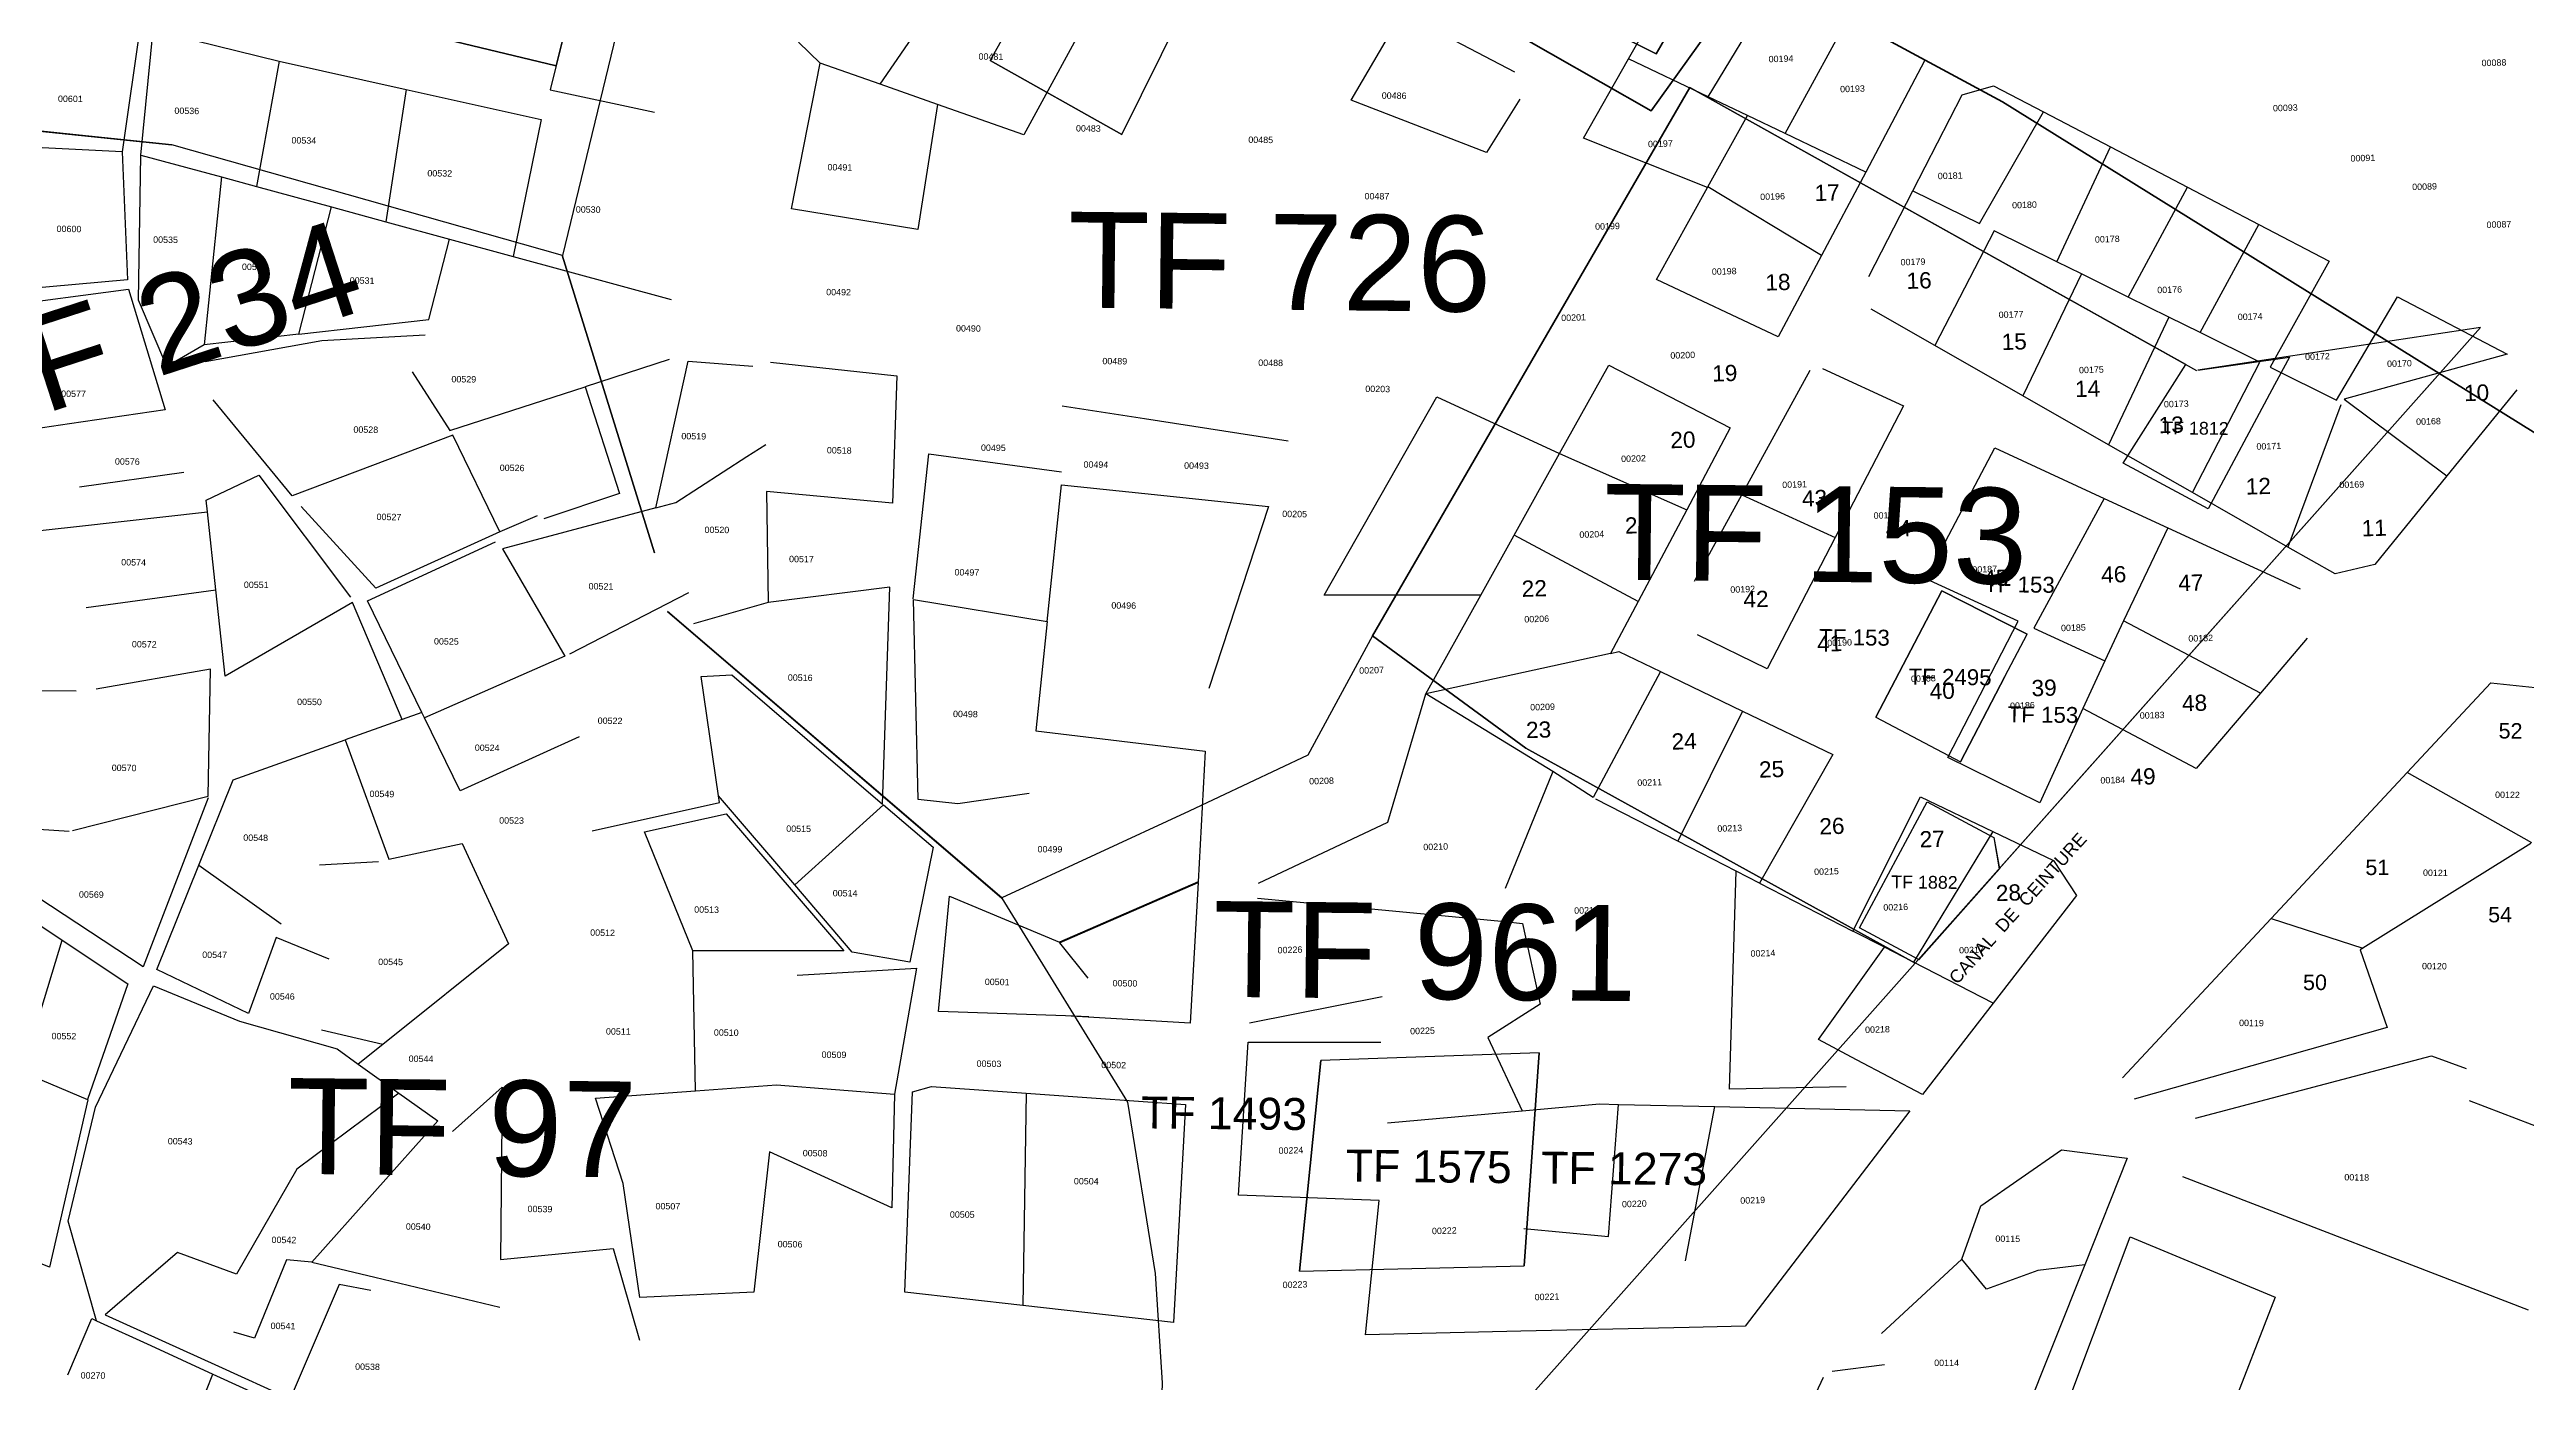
# Model space of a CAD drawing. Header units: metres. Extents: x 0 to 1324930, y 0 to 1631912.
# Drawn here: x 253860.4 to 254248.5, y 1627975 to 1628183.8 of the extents above; entities that cross this region are included whole.
import ezdxf
from ezdxf.enums import TextEntityAlignment as Align

# ---------------------------------------------------------------- set-up
doc = ezdxf.new("R2010")
doc.units = ezdxf.units.M
doc.header["$MEASUREMENT"] = 0
doc.layers.add('Limites des CA Rufisque', color=5, linetype='Continuous', lineweight=53)
doc.layers.add('Numero_TF', color=7, linetype='Continuous', lineweight=0)
for name, color, linetype in [('limites_parcelles', 7, 'Continuous'), ('limites_sections', 7, 'Continuous'), ('limites_tf', 7, 'Continuous'), ('numero_lot', 7, 'Continuous'), ('numero_parcelle', 7, 'Continuous')]:
    doc.layers.add(name, color=color, linetype=linetype)
doc.styles.add('Style-Arial', font='arial.ttf')
doc.styles.add('style1', font='')
doc.styles.get('style1').set_extended_font_data('Times New Roman', bold=True)

# ---------------------------------------------------------------- blocks, each defined once
blk = doc.blocks.new('*U104')
at = {"layer": 'Numero_TF', "color": 4, "linetype": 'Continuous', "lineweight": 30}
for p, q in [((87.926188, -28.937498), (67.256672, -17.359727)), ((127.183331, -107.474226), (176.898159, -21.601739)), ((176.898159, -21.601739), (127.183331, -107.474226)), ((176.898159, -21.601739), (256.317102, -65.908475)), ((-124.533198, -23.95535), (-60.979318, -30.583345)), ((-60.979318, -30.583345), (-124.533198, -23.95535)), ((-61.065101, -30.574399), (-124.485709, -23.960302)), ((0.222703, -47.847222), (14.693713, -94.471811)), ((14.693713, -94.471811), (0.222703, -47.847222)), ((212.252401, -158.730959), (300.834114, -59.182559)), ((268.54384, -68.187042), (258.149556, -87.57892)), ((206.084066, -120.193775), (216.402347, -100.421077)), ((216.402347, -100.421077), (229.781852, -107.202002)), ((69.128874, -148.526632), (16.717266, -103.663576)), ((16.727265, -103.663681), (69.128769, -148.536632)), ((226.301657, -113.865811), (219.341057, -127.213426)), ((117.0767, -126.139086), (98.453178, -134.943933)), ((224.546909, -139.058767), (225.425174, -143.988265)), ((225.425174, -143.988265), (212.805221, -158.196477)), ((115.727613, -206.959373), (119.114108, -173.993129)), ((153.318609, -172.792379), (150.937961, -206.159212))]:
    blk.add_line(p, q, dxfattribs=at)
at = {"layer": 'Numero_TF', "color": 4, "linetype": 'Continuous', "lineweight": 30, "flags": 128}
for points in [[(248.75707, 198.765547), (249.900054, 183.812715), (264.955928, 170.013793), (240.938123, 128.463806), (275.53978, 108.449213), (353.472144, -0.25546), (344.639047, -10.023208), (326.45294, -17.172559), (210.033464, 50.124135), (171.633394, -16.316141), (74.634397, 31.885487), (17.499603, 60.287252), (-3.681126, 70.800335), (28.362092, 139.477512), (48.905827, 183.514131), (162.543246, 192.190856), (248.75707, 198.765547)], [(67.256672, -17.359727), (87.926188, -28.937498), (97.193076, -10.243815), (81.178424, -2.035129), (77.01061, 0.098772), (67.256672, -17.359727)], [(203.507106, -153.208526), (214.11516, -133.458873), (224.546909, -139.058767), (225.416104, -143.937359), (300.834114, -59.182559), (256.526817, -65.87679), (256.527405, -65.880683), (270.879831, -63.82134), (268.54384, -68.187042), (258.149556, -87.57892), (244.843724, -80.44875), (254.637788, -64.971609), (176.898159, -21.601739), (127.183331, -107.474226), (151.240048, -125.04791), (212.252267, -158.730886), (212.752818, -158.168366), (203.507106, -153.208526)], [(206.084066, -120.193775), (219.341057, -127.213426), (226.301657, -113.865811), (229.781852, -107.202002), (216.402347, -100.421077), (206.084066, -120.193775)], [(69.128769, -148.536632), (88.824132, -180.495294), (93.112137, -207.361821), (94.212537, -224.464325), (93.583597, -243.398763), (126.698045, -273.716078), (126.778806, -273.539139), (133.053751, -259.774298), (144.36461, -235.001751), (212.252267, -158.730886), (151.240048, -125.04791), (127.183331, -107.474226), (117.0767, -126.139086), (98.453178, -134.943933), (69.128874, -148.526632), (69.12389, -148.532453), (69.128769, -148.536632)]]:
    blk.add_lwpolyline(points, close=True, dxfattribs=at)
for points in [[(353.391628, -0.143152), (275.53978, 108.449213), (240.938123, 128.463806), (264.955928, 170.013793), (249.900054, 183.812715), (248.757115, 198.764965), (162.543978, 192.181275), (162.33672, 192.165448), (162.333487, 192.165201), (162.333487, 192.165201), (162.332943, 192.163063), (87.569121, 186.455083), (70.634667, 185.162191), (48.90057, 183.502862), (28.362092, 139.477512), (-3.681126, 70.800335), (17.499603, 60.287252), (74.578527, 31.913261), (74.634397, 31.885487), (171.633394, -16.316141), (171.786459, -16.051305), (210.033464, 50.124135), (326.45294, -17.172559)], [(-0.720757, 60.34866), (9.910814, -8.096801), (0.261861, -47.927637), (-60.979318, -30.583345), (-124.533198, -23.95535), (-212.052296, -6.274991), (-253.48205, 87.255387), (-253.48205, 87.255387), (-238.318804, 93.196426), (-201.899447, 92.943829), (-158.046933, 153.876523)]]:
    blk.add_lwpolyline(points, dxfattribs=at)
at = {"layer": 'Numero_TF', "color": 4, "linetype": 'Continuous', "lineweight": 30}
blk.add_3dface([(119.114108, -173.993129), (115.727613, -206.959373), (150.937961, -206.159212), (153.318609, -172.792379)], dxfattribs=at)
at = {"layer": 'Numero_TF', "color": 4, "linetype": 'Continuous', "lineweight": 0, "style": 'Style-Arial'}
for s, height, rotation, p in [('TF 726', 15, 359.3981, (79.370794, -56.047136)), ('TF 234 ', 15, 17.982251, (-93.137155, -76.696342)), ('TF 1812', 2, 359.3981, (250.952643, -75.897711)), ('TF 153', 15, 359.3981, (163.367475, -98.66073)), ('TF 1882', 2, 359.3981, (208.482652, -146.997154)), ('TF 961', 15, 359.3981, (102.161815, -163.997909)), ('TF 97', 15, 359.3981, (-42.898513, -191.721233)), ('TF 1493', 5, 359.3981, (90.899557, -184.6072)), ('TF 1575', 5, 359.3981, (122.967935, -192.924353)), ('TF 1273', 5, 359.3981, (153.599429, -193.246153))]:
    blk.add_text(s, height=height, rotation=rotation, dxfattribs=at).set_placement(p)
for s, height, rotation, p in [('TF 153', 2.5, 359.3981, (223.063749, -98.121343)), ('TF 153', 2.5, 359.3981, (197.216394, -106.410062)), ('TF 2495', 2.5, 359.3981, (211.219706, -112.600308)), ('TF 153', 2.5, 359.3981, (226.74682, -118.514429)), ('CANAL  DE  CEINTURE', 2, 48.043163, (217.341806, -160.837616))]:
    blk.add_text(s, height=height, rotation=rotation, dxfattribs=at).set_placement(p, align=Align.TOP_LEFT)

msp = doc.modelspace()

# ---------------------------------------------------------------- linework, layer by layer
at = {"layer": 'Limites des CA Rufisque', "color": 1, "linetype": 'Continuous', "lineweight": 70, "extrusion": (4.73613e-08, -2.66677e-08, 1), "elevation": -0.03131, "flags": 128}
msp.add_lwpolyline([(254254.3961, 1628625.9535), (254251.15707, 1628819.12302), (254244.95067, 1628605.35724), (254530.9595, 1628477.75489), (254381.88501, 1628242.49828), (254651.87611, 1628047.60303), (254702.8976, 1628149.646), (254714.8038, 1628163.1398), (254729.8851, 1628173.8554), (254741.93776, 1628179.52722), (254745.58243, 1628185.08964), (254773.63346, 1628185.31333), (254773.9383, 1628185.3648), (255059.3394, 1628190.3528), (254884.8597, 1628290.4389), (254820.169, 1628325.7609), (254650.3061, 1628426.1705), (254597.1248, 1628455.9362), (254528.9207, 1628489.0054), (254260.5899, 1628602.7607), (254249.1013, 1628608.8357), (254254.3961, 1628625.9535)], close=True, dxfattribs=at)
at = {"layer": 'limites_parcelles'}
for p, q in [((254107.84055, 1628182.34037), (254117.53316, 1628199.37928)), ((254120.28162, 1628176.39974), (254133.38313, 1628197.9548)), ((253943.47939, 1628196.11238), (253938.84791, 1628177.48909)), ((253990.53304, 1628178.37642), (254001.99607, 1628195.0006)), ((254024.41086, 1628191.18861), (254013.04663, 1628170.42804)), ((254064.35328, 1628175.83297), (254072.34088, 1628189.50645)), ((254072.34088, 1628189.50645), (254089.96438, 1628180.31905)), ((254132.37212, 1628170.62116), (254144.53721, 1628192.87934)), ((253874.70424, 1628188.19926), (253871.74645, 1628167.78729)), ((253874.70788, 1628167.26847), (253876.64066, 1628186.82756)), ((253876.64066, 1628186.82756), (253896.36183, 1628181.94652)), ((253896.36183, 1628181.94652), (253892.83328, 1628162.33307)), ((253896.36183, 1628181.94652), (253916.291, 1628177.52053)), ((253976.64165, 1628158.85151), (253981.15902, 1628181.67548)), ((253981.15902, 1628181.67548), (253977.74891, 1628184.94236)), ((253990.53304, 1628178.37642), (253981.15902, 1628181.67548)), ((254100.77207, 1628169.88501), (254107.84055, 1628182.34037)), ((254120.28162, 1628176.39974), (254107.84055, 1628182.34037)), ((254154.21242, 1628182.00521), (254144.98833, 1628164.60459)), ((253999.5425, 1628175.19296), (253990.53304, 1628178.37642)), ((254160.09907, 1628176.66642), (254165.00507, 1628178.10793)), ((254165.00507, 1628178.10793), (254172.85614, 1628174.00855)), ((253916.291, 1628177.52053), (253913.08628, 1628156.81649)), ((253916.291, 1628177.52053), (253937.42646, 1628172.82784)), ((253938.84791, 1628177.48909), (253955.15883, 1628174.00307)), ((253999.5425, 1628175.19296), (253996.47155, 1628155.61534)), ((254013.04663, 1628170.42804), (253999.5425, 1628175.19296)), ((254085.56421, 1628167.6849), (254064.35328, 1628175.83297)), ((254090.78278, 1628176.01253), (254085.56421, 1628167.6849)), ((254126.47139, 1628173.43865), (254120.28162, 1628176.39974)), ((254152.39672, 1628161.6809), (254160.09907, 1628176.66642)), ((254162.83165, 1628156.52237), (254172.85614, 1628174.00855)), ((254172.85614, 1628174.00855), (254183.34167, 1628168.52631)), ((253937.42646, 1628172.82784), (253933.01504, 1628151.3846)), ((254120.20994, 1628162.17701), (254100.77207, 1628169.88501)), ((254120.27886, 1628162.30096), (254126.47139, 1628173.43865)), ((254132.37212, 1628170.62116), (254126.47139, 1628173.43865)), ((254144.98833, 1628164.60459), (254132.37212, 1628170.62116)), ((253871.74645, 1628167.78729), (253854.00564, 1628168.63826)), ((253871.74645, 1628167.78729), (253872.59245, 1628147.73161)), ((253874.33695, 1628144.53303), (253874.70788, 1628167.26847)), ((253874.70788, 1628167.26847), (253887.33186, 1628163.83366)), ((254174.93854, 1628150.54099), (254183.34167, 1628168.52631)), ((254183.34167, 1628168.52631), (254195.39666, 1628162.24856)), ((253887.33186, 1628163.83366), (253884.58657, 1628137.53649)), ((253887.33186, 1628163.83366), (253892.83328, 1628162.33307)), ((253892.83328, 1628162.33307), (253904.56567, 1628159.14132)), ((254112.19439, 1628147.79176), (254120.20994, 1628162.17701)), ((254120.20994, 1628162.17701), (254120.27886, 1628162.30096)), ((254138.05119, 1628151.51287), (254120.27886, 1628162.30096)), ((254144.98833, 1628164.60459), (254138.05119, 1628151.51287)), ((254186.12665, 1628145.01932), (254195.39666, 1628162.24856)), ((254195.39666, 1628162.24856), (254206.61537, 1628156.39239)), ((253899.46905, 1628139.20904), (253904.56567, 1628159.14132)), ((253904.56567, 1628159.14132), (253913.08628, 1628156.81649)), ((253996.47155, 1628155.61534), (253976.64165, 1628158.85151)), ((254145.48002, 1628148.25438), (254152.39672, 1628161.6809)), ((254152.39672, 1628161.6809), (254162.83165, 1628156.52237)), ((253913.08628, 1628156.81649), (253923.04558, 1628154.1006)), ((254165.14351, 1628155.38372), (254155.8147, 1628137.42082)), ((254174.93854, 1628150.54099), (254165.14351, 1628155.38372)), ((254197.39725, 1628139.45953), (254206.61537, 1628156.39239)), ((254206.61537, 1628156.39239), (254217.63801, 1628150.63185)), ((253919.8345, 1628141.49459), (253923.04558, 1628154.1006)), ((253923.04558, 1628154.1006), (253933.01504, 1628151.3846)), ((253933.01504, 1628151.3846), (253957.77662, 1628144.64203)), ((254138.05119, 1628151.51287), (254131.29641, 1628138.77236)), ((254178.79862, 1628148.63668), (254174.93854, 1628150.54099)), ((254217.63801, 1628150.63185), (254208.3896, 1628134.02333)), ((253872.59245, 1628147.73161), (253851.47926, 1628145.84002)), ((254131.29641, 1628138.77236), (254112.19439, 1628147.79176)), ((254178.79862, 1628148.63668), (254169.61611, 1628129.54998)), ((254186.12665, 1628145.01932), (254178.79862, 1628148.63668)), ((253851.87146, 1628143.51929), (253872.7699, 1628146.24631)), ((253872.7699, 1628146.24631), (253878.47476, 1628127.35885)), ((253878.7393, 1628134.16365), (253874.33695, 1628144.53303)), ((254155.8147, 1628137.42082), (254145.86178, 1628143.10238)), ((254192.51559, 1628141.86105), (254186.12665, 1628145.01932)), ((254218.78298, 1628128.89402), (254228.32976, 1628145.05428)), ((254228.32976, 1628145.05428), (254245.49918, 1628136.07721)), ((253899.46905, 1628139.20904), (253884.58657, 1628137.53649)), ((253899.46905, 1628139.20904), (253919.8345, 1628141.49459)), ((253903.07567, 1628138.2059), (253919.22017, 1628139.11331)), ((254192.51559, 1628141.86105), (254183.04508, 1628121.89134)), ((254197.39725, 1628139.45953), (254192.51559, 1628141.86105)), ((254206.74843, 1628134.83696), (254197.39725, 1628139.45953)), ((253884.58657, 1628137.53649), (253878.7393, 1628134.16365)), ((253884.77281, 1628134.95375), (253903.07567, 1628138.2059)), ((253957.46476, 1628135.26711), (253944.34313, 1628130.98511)), ((253955.40159, 1628112.00078), (253960.47934, 1628134.97126)), ((253960.47934, 1628134.97126), (253970.58115, 1628134.21486)), ((254169.61611, 1628129.54998), (254155.8147, 1628137.42082)), ((254245.49918, 1628136.07721), (254219.99818, 1628129.04314)), ((253917.22883, 1628133.32239), (253923.10641, 1628124.10598)), ((253973.38182, 1628134.83571), (253993.15192, 1628132.67719)), ((253993.15192, 1628132.67719), (253992.49571, 1628112.76939)), ((254097.01784, 1628120.51075), (254104.71884, 1628134.35825)), ((254104.71884, 1628134.35825), (254123.76332, 1628124.56456)), ((254125.59109, 1628114.02896), (254136.30503, 1628133.55909)), ((254138.23813, 1628133.83189), (254150.8995, 1628127.99967)), ((254196.18409, 1628114.40675), (254206.74843, 1628134.83696)), ((254208.3896, 1628134.02333), (254218.78298, 1628128.89402)), ((253878.47476, 1628127.35885), (253863.48515, 1628125.15908)), ((253898.42069, 1628113.88978), (253885.99999, 1628128.93597)), ((253923.10641, 1628124.10598), (253944.34313, 1628130.98511)), ((253944.34313, 1628130.98511), (253949.71525, 1628114.27552)), ((254019.07323, 1628128.00535), (254031.96635, 1628126.01052)), ((254060.10297, 1628098.34721), (254077.76143, 1628129.40391)), ((254077.76143, 1628129.40391), (254097.01236, 1628120.50089)), ((254150.8995, 1628127.99967), (254140.20938, 1628107.3623)), ((254183.04508, 1628121.89134), (254169.61611, 1628129.54998)), ((254219.46676, 1628128.14249), (254211.16471, 1628105.87074)), ((254219.99818, 1628129.04314), (254236.05201, 1628117.00272)), ((254247.04251, 1628130.50346), (254236.05201, 1628117.00272)), ((253863.48515, 1628125.15908), (253849.81657, 1628123.15314)), ((253923.58638, 1628123.36938), (253898.42069, 1628113.88978)), ((253930.94619, 1628108.23411), (253923.58638, 1628123.36938)), ((254031.96635, 1628126.01052), (254054.49631, 1628122.52245)), ((254123.76332, 1628124.56456), (254116.94088, 1628111.71016)), ((253958.53988, 1628112.84161), (253969.67019, 1628120.04029)), ((253969.67019, 1628120.04029), (253972.60623, 1628121.93995)), ((253995.74191, 1628097.76878), (253998.18505, 1628120.45196)), ((253998.18505, 1628120.45196), (254018.96447, 1628117.65288)), ((254089.89303, 1628107.71209), (254097.01236, 1628120.50089)), ((254097.01236, 1628120.50089), (254097.01784, 1628120.51075)), ((254097.01784, 1628120.51075), (254116.94088, 1628111.71016)), ((254154.39523, 1628100.87551), (254165.24174, 1628121.38553)), ((254165.24174, 1628121.38553), (254182.36764, 1628113.49476)), ((254196.18409, 1628114.40675), (254183.04508, 1628121.89134)), ((253865.07867, 1628115.32723), (253881.41029, 1628117.60436)), ((253884.91026, 1628113.21887), (253893.19172, 1628117.14529)), ((253893.19172, 1628117.14529), (253907.5304, 1628098.00457)), ((254016.72678, 1628094.21566), (254018.94281, 1628115.59052)), ((254018.94281, 1628115.59052), (254032.03568, 1628114.2337)), ((254236.05201, 1628117.00272), (254224.75762, 1628103.13688)), ((253885.10922, 1628111.37261), (253884.91026, 1628113.21887)), ((253911.49758, 1628099.40569), (253899.8053, 1628112.21906)), ((253955.40159, 1628112.00078), (253931.35541, 1628105.59823)), ((253949.71525, 1628114.27552), (253937.8366, 1628110.31576)), ((253955.40159, 1628112.00078), (253958.53988, 1628112.84161)), ((253992.49571, 1628112.76939), (253972.7221, 1628114.59265)), ((253972.7221, 1628114.59265), (253972.98649, 1628097.20515)), ((254032.03568, 1628114.2337), (254051.38068, 1628112.23205)), ((254051.38068, 1628112.23205), (254042.04849, 1628083.72811)), ((254116.94088, 1628111.71016), (254109.33122, 1628097.34753)), ((254118.16851, 1628100.52591), (254125.59109, 1628114.02896)), ((254125.59109, 1628114.02896), (254140.20938, 1628107.3623)), ((254182.36764, 1628113.49476), (254171.34352, 1628093.14192)), ((254182.36764, 1628113.49476), (254192.3586, 1628108.89183)), ((254211.16471, 1628105.87074), (254196.18409, 1628114.40675)), ((253846.83592, 1628107.15674), (253864.60698, 1628109.11393)), ((253864.60698, 1628109.11393), (253885.10922, 1628111.37261)), ((253886.42449, 1628099.16788), (253885.10922, 1628111.37261)), ((253930.94619, 1628108.23411), (253911.49758, 1628099.40569)), ((253936.77434, 1628110.75366), (253930.94619, 1628108.23411)), ((254089.84495, 1628107.62574), (254089.89303, 1628107.71209)), ((254109.33122, 1628097.34753), (254089.89303, 1628107.71209)), ((254192.3586, 1628108.89183), (254185.41652, 1628094.30574)), ((254192.3586, 1628108.89183), (254213.09339, 1628099.33299)), ((253910.19657, 1628097.42789), (253930.28982, 1628106.68644)), ((253931.35541, 1628105.59823), (253941.15662, 1628088.80146)), ((254084.67089, 1628098.35927), (254089.84495, 1628107.62574)), ((254140.20938, 1628107.3623), (254129.52723, 1628086.79634)), ((254218.5619, 1628101.65578), (254211.16471, 1628105.87074)), ((254168.89011, 1628094.25589), (254154.39523, 1628100.87551)), ((254224.75762, 1628103.13688), (254218.5619, 1628101.65578)), ((253866.12955, 1628096.39723), (253886.42449, 1628099.16788)), ((253887.88209, 1628085.64237), (253886.42449, 1628099.16788)), ((253907.8675, 1628097.2085), (253887.88209, 1628085.64237)), ((253915.64607, 1628078.883), (253907.8675, 1628097.2085)), ((253918.73326, 1628079.98553), (253910.19657, 1628097.42789)), ((253941.93236, 1628089.13877), (253960.57634, 1628098.74784)), ((253972.98649, 1628097.20515), (253961.2968, 1628093.82256)), ((253992.05261, 1628099.60595), (253972.98649, 1628097.20515)), ((253990.93342, 1628065.61031), (253992.05261, 1628099.60595)), ((253996.48891, 1628066.35464), (253995.751, 1628097.66708)), ((253995.751, 1628097.66708), (254016.72678, 1628094.21566)), ((254084.67089, 1628098.35927), (254060.10297, 1628098.34721)), ((254076.07844, 1628082.89918), (254084.67089, 1628098.35927)), ((254109.33122, 1628097.34753), (254105.01971, 1628089.20774)), ((254016.72678, 1628094.21566), (254014.94143, 1628077.08339)), ((254157.86637, 1628072.89675), (254168.89011, 1628094.25589)), ((254171.34352, 1628093.14192), (254182.45698, 1628088.06521)), ((254185.41652, 1628094.30574), (254182.45698, 1628088.06521)), ((254206.85516, 1628083.01), (254185.41652, 1628094.30574)), ((253941.15662, 1628088.80146), (253919.14891, 1628079.13627)), ((254105.01971, 1628089.20774), (254076.07844, 1628082.89918)), ((254105.01971, 1628089.20774), (254106.30954, 1628089.48889)), ((254106.30954, 1628089.48889), (254112.80925, 1628086.36451)), ((254129.52723, 1628086.79634), (254118.63955, 1628092.1341)), ((254214.18395, 1628091.6209), (254206.85516, 1628083.01)), ((253885.60764, 1628086.75344), (253867.66175, 1628083.62963)), ((253885.2359, 1628066.84265), (253885.60764, 1628086.75344)), ((253962.48049, 1628085.6004), (253967.27905, 1628085.86496)), ((253965.20394, 1628066.89561), (253962.48049, 1628085.6004)), ((253967.27905, 1628085.86496), (253990.93342, 1628065.61031)), ((254112.80925, 1628086.36451), (254102.29449, 1628066.63719)), ((254112.80925, 1628086.36451), (254125.68495, 1628080.17294)), ((254182.45698, 1628088.06521), (254179.02709, 1628080.59046)), ((254229.83793, 1628070.5596), (254242.97039, 1628084.62819)), ((254242.97039, 1628084.62819), (254249.92816, 1628083.88226)), ((253864.52859, 1628083.27645), (253842.44197, 1628083.50848)), ((254070.09865, 1628062.79266), (254076.07844, 1628082.89918)), ((254095.94858, 1628070.71162), (254076.07844, 1628082.89918)), ((254179.02709, 1628080.59046), (254172.27309, 1628065.83734)), ((254196.79891, 1628071.19479), (254179.02709, 1628080.59046)), ((254206.85516, 1628083.01), (254196.79891, 1628071.19479)), ((253915.64607, 1628078.883), (253906.70667, 1628075.69047)), ((253918.73326, 1628079.98553), (253915.64607, 1628078.883)), ((253919.14891, 1628079.13627), (253918.73326, 1628079.98553)), ((253924.74914, 1628067.69761), (253919.14891, 1628079.13627)), ((254014.94143, 1628077.08339), (254041.49848, 1628073.92895)), ((254125.68495, 1628080.17294), (254115.54588, 1628059.79644)), ((254125.68495, 1628080.17294), (254139.82938, 1628073.37993)), ((253889.1546, 1628069.43307), (253906.70667, 1628075.69047)), ((253906.70667, 1628075.69047), (253913.56494, 1628056.96637)), ((253943.36052, 1628076.13857), (253924.74914, 1628067.69761)), ((254041.49848, 1628073.92895), (254040.35848, 1628053.42676)), ((254139.82938, 1628073.37993), (254128.37218, 1628053.22726)), ((254172.27309, 1628065.83734), (254157.86637, 1628072.89675)), ((253883.76076, 1628056.02699), (253889.1546, 1628069.43307)), ((254095.94858, 1628070.71162), (254088.4808, 1628052.38908)), ((254102.29449, 1628066.63719), (254095.94858, 1628070.71162)), ((254208.55323, 1628047.72218), (254229.83793, 1628070.5596)), ((254249.38214, 1628059.53668), (254229.83793, 1628070.5596)), ((253863.96428, 1628061.47781), (253885.2359, 1628066.84265)), ((253885.23344, 1628066.60898), (253875.04878, 1628040.13595)), ((253945.44126, 1628061.42454), (253965.35195, 1628065.87906)), ((253965.35195, 1628065.87906), (253965.20394, 1628066.89561)), ((253977.15482, 1628052.95276), (253965.20394, 1628066.89561)), ((253977.15482, 1628052.95276), (253991.06443, 1628065.50733)), ((253991.06443, 1628065.50733), (253998.82841, 1628058.86205)), ((254002.72008, 1628065.64906), (253996.48891, 1628066.35464)), ((254013.92366, 1628067.24849), (254002.72008, 1628065.64906)), ((254115.54588, 1628059.79644), (254102.68818, 1628066.39516)), ((254142.99541, 1628045.73741), (254153.59214, 1628066.76833)), ((254153.59214, 1628066.76833), (254164.88946, 1628061.33134)), ((253875.04878, 1628040.13595), (253840.39639, 1628062.88371)), ((253840.39639, 1628062.88371), (253863.44477, 1628061.35118)), ((253953.6086, 1628061.25745), (253966.38986, 1628064.09006)), ((253961.21637, 1628042.64466), (253953.6086, 1628061.25745)), ((253966.38986, 1628064.09006), (253984.87995, 1628042.60944)), ((254049.84832, 1628053.25657), (254070.09865, 1628062.79266)), ((254164.88946, 1628061.33134), (254152.47594, 1628040.87486)), ((254164.88946, 1628061.33134), (254174.40157, 1628056.76454)), ((253838.14947, 1628060.41639), (253862.37164, 1628044.31303)), ((253913.56494, 1628056.96637), (253925.05858, 1628059.43383)), ((253925.05858, 1628059.43383), (253932.30056, 1628043.72064)), ((253998.82841, 1628058.86205), (253995.19459, 1628040.83474)), ((254124.71645, 1628055.09718), (254115.54588, 1628059.79644)), ((254249.21869, 1628059.43497), (254222.87927, 1628043.03552)), ((253877.17789, 1628039.697), (253883.76076, 1628056.02699)), ((253883.76076, 1628056.02699), (253896.6599, 1628046.8689)), ((253902.66009, 1628056.09262), (253911.95243, 1628056.62495)), ((254040.35848, 1628053.42676), (254018.62732, 1628043.97204)), ((254123.64901, 1628020.99206), (254124.71645, 1628055.09718)), ((254128.37218, 1628053.22726), (254124.71645, 1628055.09718)), ((254174.40157, 1628056.76454), (254178.01594, 1628051.27468)), ((253986.17865, 1628042.43323), (253977.15482, 1628052.95276)), ((253999.69613, 1628033.13655), (254001.38971, 1628051.20456)), ((254001.38971, 1628051.20456), (254018.62732, 1628043.97204)), ((254018.6758, 1628043.91068), (254040.36278, 1628053.34617)), ((254040.36278, 1628053.34617), (254039.12539, 1628031.31075)), ((254049.66738, 1628050.87246), (254069.18912, 1628049.04228)), ((254128.37218, 1628053.22726), (254142.99541, 1628045.73741)), ((254178.01594, 1628051.27468), (254164.99259, 1628034.45881)), ((254069.18912, 1628049.04228), (254088.42558, 1628047.23384)), ((254088.42558, 1628047.23384), (254091.23135, 1628046.89304)), ((254091.23135, 1628046.89304), (254093.98684, 1628034.2818)), ((254147.95252, 1628043.1959), (254142.99541, 1628045.73741)), ((254185.25707, 1628022.72628), (254208.55323, 1628047.72218)), ((254208.55323, 1628047.72218), (254222.87927, 1628043.03552)), ((253858.53045, 1628031.73155), (253862.37164, 1628044.31303)), ((253862.37164, 1628044.31303), (253872.66361, 1628037.47862)), ((253895.88559, 1628044.73316), (253891.57449, 1628032.83979)), ((253904.19148, 1628041.31323), (253895.88559, 1628044.73316)), ((253932.30056, 1628043.72064), (253912.59471, 1628027.9625)), ((253977.45265, 1628042.61634), (253961.21637, 1628042.64466)), ((253961.60577, 1628020.71408), (253961.21637, 1628042.64466)), ((253984.87995, 1628042.60944), (253977.45265, 1628042.61634)), ((253995.19459, 1628040.83474), (253986.17865, 1628042.43323)), ((254018.62732, 1628043.97204), (254018.6758, 1628043.91068)), ((254018.6758, 1628043.91068), (254023.07941, 1628038.33696)), ((254137.61111, 1628028.74942), (254147.95252, 1628043.1959)), ((254152.47594, 1628040.87486), (254147.95252, 1628043.1959)), ((254222.87927, 1628043.03552), (254222.49163, 1628042.79416)), ((254222.49163, 1628042.79416), (254226.7169, 1628030.64441)), ((253891.57449, 1628032.83979), (253877.17789, 1628039.697)), ((253977.52449, 1628038.81554), (253996.25173, 1628039.90919)), ((253996.25173, 1628039.90919), (253992.81322, 1628020.1627)), ((254164.99259, 1628034.45881), (254152.47594, 1628040.87486)), ((253872.66361, 1628037.47862), (253866.30259, 1628019.35228)), ((253867.59392, 1628018.17601), (253876.6535, 1628037.17253)), ((253876.6535, 1628037.17253), (253890.13947, 1628031.64576)), ((254048.41605, 1628031.36849), (254069.19935, 1628035.46244)), ((254093.98684, 1628034.2818), (254085.75074, 1628029.06859)), ((254164.99259, 1628034.45881), (254153.90549, 1628020.13175)), ((253890.13947, 1628031.64576), (253905.44609, 1628027.26832)), ((253912.59471, 1628027.9625), (253903.00776, 1628030.18969)), ((254019.58275, 1628032.43052), (253999.69613, 1628033.13655)), ((254039.12539, 1628031.31075), (254019.58275, 1628032.43052)), ((254023.27044, 1628032.2996), (254019.58275, 1628032.43052)), ((254226.7169, 1628030.64441), (254187.08506, 1628019.41239)), ((253905.44609, 1628027.26832), (253908.7616, 1628024.89728)), ((253912.59471, 1628027.9625), (253908.7616, 1628024.89728)), ((254046.68264, 1628004.38877), (254048.22459, 1628028.3335)), ((254048.22459, 1628028.3335), (254068.99071, 1628028.35085)), ((254085.75074, 1628029.06859), (254091.13542, 1628017.56469)), ((254143.57322, 1628025.58821), (254137.61111, 1628028.74942)), ((254196.66417, 1628016.41288), (254233.64878, 1628026.19216)), ((254233.64878, 1628026.19216), (254239.11796, 1628024.21342)), ((253856.0791, 1628023.7024), (253866.30259, 1628019.35228)), ((253908.7616, 1628024.89728), (253915.10732, 1628020.35925)), ((254153.90549, 1628020.13175), (254143.57322, 1628025.58821)), ((253866.38664, 1628019.31652), (253860.38071, 1627993.1044)), ((253866.30259, 1628019.35228), (253866.38664, 1628019.31652)), ((253915.10732, 1628020.35925), (253899.1318, 1628008.45633)), ((253915.10732, 1628020.35925), (253921.20853, 1628015.98707)), ((253923.54833, 1628014.32664), (253931.32294, 1628021.26591)), ((253931.32294, 1628021.26591), (253931.03946, 1627994.28244)), ((253945.92625, 1628019.57825), (253961.60577, 1628020.71408)), ((253950.29702, 1628006.20168), (253945.92625, 1628019.57825)), ((253961.60577, 1628020.71408), (253974.30226, 1628021.64468)), ((253974.30226, 1628021.64468), (253992.81322, 1628020.1627)), ((253992.81322, 1628020.1627), (253992.3824, 1628002.36592)), ((253994.38772, 1627989.17677), (253995.59123, 1628020.56026)), ((253995.59123, 1628020.56026), (253998.59734, 1628021.39233)), ((253998.59734, 1628021.39233), (254013.42073, 1628020.34247)), ((254013.42073, 1628020.34247), (254012.88853, 1627987.09255)), ((254013.42073, 1628020.34247), (254023.67546, 1628019.63526)), ((254023.67546, 1628019.63526), (254038.40731, 1628018.57621)), ((254038.40731, 1628018.57621), (254036.49409, 1627984.4365)), ((254091.13542, 1628017.56469), (254103.27955, 1628018.64898)), ((254103.27955, 1628018.64898), (254106.2397, 1628018.57721)), ((254104.70972, 1627997.88557), (254106.2397, 1628018.57721)), ((254106.2397, 1628018.57721), (254121.34451, 1628018.24798)), ((254141.92479, 1628021.33956), (254123.64901, 1628020.99206)), ((254239.54337, 1628019.19362), (254260.31007, 1628011.27099)), ((253863.29108, 1628000.29799), (253867.59392, 1628018.17601)), ((253921.20853, 1628015.98707), (253901.4985, 1627993.88155)), ((254070.02997, 1628015.68694), (254091.13542, 1628017.56469)), ((254116.72897, 1627994.09709), (254121.34451, 1628018.24798)), ((254121.34451, 1628018.24798), (254151.90991, 1628017.57)), ((254151.90991, 1628017.57), (254126.09035, 1627983.84355)), ((253973.17971, 1628011.14317), (253970.76468, 1627989.20141)), ((253992.3824, 1628002.36592), (253973.17971, 1628011.14317)), ((254163.02181, 1628002.69929), (254175.70089, 1628011.48903)), ((254175.70089, 1628011.48903), (254185.97796, 1628010.17738)), ((253899.1318, 1628008.45633), (253889.67221, 1627992.00416)), ((254185.97796, 1628010.17738), (254179.31733, 1627993.48159)), ((254248.88602, 1627986.3505), (254194.67883, 1628007.22769)), ((253952.90334, 1627988.32219), (253950.29702, 1628006.20168)), ((254068.76654, 1628003.53173), (254046.68264, 1628004.38877)), ((254066.58644, 1627982.49487), (254068.76654, 1628003.53173)), ((253867.76023, 1627984.69302), (253863.29108, 1628000.29799)), ((254091.40635, 1627999.13409), (254104.70972, 1627997.88557)), ((254160.07278, 1627994.36519), (254163.02181, 1628002.69929)), ((253860.38071, 1627993.1044), (253846.71113, 1627998.56198)), ((253880.43101, 1627995.37294), (253869.1213, 1627985.60553)), ((253889.67221, 1627992.00416), (253880.43101, 1627995.37294)), ((253931.03946, 1627994.28244), (253948.71653, 1627995.99676)), ((253948.71653, 1627995.99676), (253952.84327, 1627981.63718)), ((254173.45315, 1627963.31016), (254186.43863, 1627997.85094)), ((254186.43863, 1627997.85094), (254209.17164, 1627988.40944)), ((253897.49899, 1627994.23854), (253892.52337, 1627981.95589)), ((253901.4985, 1627993.88155), (253897.49899, 1627994.23854)), ((253901.4985, 1627993.88155), (253911.3701, 1627991.52219)), ((253911.3701, 1627991.52219), (253930.96112, 1627986.82541)), ((254147.48507, 1627982.67968), (254160.07278, 1627994.36519)), ((254163.92053, 1627989.65963), (254160.07278, 1627994.36519)), ((254171.98986, 1627992.58733), (254163.92053, 1627989.65963)), ((254179.31733, 1627993.48159), (254169.60273, 1627969.14683)), ((254179.31733, 1627993.48159), (254171.98986, 1627992.58733)), ((253905.78992, 1627990.36155), (253898.0935, 1627972.4887)), ((253910.73876, 1627989.45607), (253905.78992, 1627990.36155)), ((253970.76468, 1627989.20141), (253952.90334, 1627988.32219)), ((254012.88853, 1627987.09255), (253994.38772, 1627989.17677)), ((254209.17164, 1627988.40944), (254201.89937, 1627969.70712)), ((253863.27211, 1627976.24814), (253866.98173, 1627985.04885)), ((253866.98173, 1627985.04885), (253867.76023, 1627984.69302)), ((253867.76023, 1627984.69302), (253876.26455, 1627980.80583)), ((253869.1213, 1627985.60553), (253886.86872, 1627977.57513)), ((254036.49409, 1627984.4365), (254012.88853, 1627987.09255)), ((254117.3039, 1627983.64501), (254105.35856, 1627983.36984)), ((254126.09035, 1627983.84355), (254117.3039, 1627983.64501)), ((253876.26455, 1627980.80583), (253885.99214, 1627976.34475)), ((253892.52337, 1627981.95589), (253889.25179, 1627982.93519)), ((254090.96488, 1627983.05001), (254066.58644, 1627982.49487)), ((254105.35856, 1627983.36984), (254090.96488, 1627983.05001)), ((253882.98692, 1627968.82703), (253885.99214, 1627976.34475)), ((253885.99214, 1627976.34475), (253898.91528, 1627970.43779)), ((253886.86872, 1627977.57513), (253898.0935, 1627972.4887)), ((254120.58239, 1627937.84566), (254138.37107, 1627975.84296)), ((254139.76267, 1627976.80569), (254147.95909, 1627977.85283))]:
    msp.add_line(p, q, dxfattribs=at)
at = {"layer": 'limites_sections', "color": 112, "linetype": 'Continuous', "lineweight": 40, "extrusion": (8.39025e-08, 1.87893e-07, 1), "elevation": 0.32732, "flags": 128}
msp.add_lwpolyline([(254262.03261, 1628116.19268), (254166.41826, 1628175.61859), (254127.46815, 1628196.62724), (254111.3613, 1628174.17081), (254032.48387, 1628219.15291), (253942.25835, 1628268.6873), (253897.9434, 1628292.24873), (253879.12759, 1628301.60979), (253837.10318, 1628319.10065), (253836.32341, 1628343.15576), (253766.75744, 1628373.2026), (253736.00732, 1628381.87538), (253797.54557, 1628539.69914), (253857.92109, 1628652.65223), (253891.31746, 1628762.51784), (253949.11819, 1628726.58373), (253998.55698, 1628699.30707), (254169.03575, 1628626.00115), (254244.31396, 1628604.77554), (254450.41717, 1628512.2488), (254530.32279, 1628477.17319), (254381.88501, 1628242.49828), (254262.03261, 1628116.19268)], close=True, dxfattribs=at)
at = {"layer": 'limites_sections', "color": 112, "lineweight": 40, "extrusion": (3.13226e-08, -1.22909e-08, 1), "elevation": -0.01207, "flags": 128}
msp.add_lwpolyline([(254381.88501, 1628242.49828), (254651.87611, 1628047.60303), (254649.15134, 1628042.15348), (254282.05672, 1627781.84877), (254258.71294, 1627753.64224), (254158.40289, 1627667.71999), (254016.92288, 1627730.1281), (253789.71707, 1627795.71888), (253560.79306, 1627891.44223), (253461.17819, 1627935.95099), (253423.02777, 1627967.74297), (253305.37539, 1628033.50285), (253374.26849, 1628101.94024), (253388.28287, 1628177.21207), (253454.03286, 1628268.7428), (253456.85853, 1628379.83858), (253454.87949, 1628458.45481), (253488.58964, 1628500.41443), (253582.98829, 1628458.10249), (253644.43714, 1628425.9811), (253736.00732, 1628381.87538), (253766.75744, 1628373.2026), (253836.32341, 1628343.15576), (253837.10318, 1628319.10065), (253879.12759, 1628301.60979), (253897.9434, 1628292.24873), (253942.25835, 1628268.6873), (254032.48387, 1628219.15291), (254111.3613, 1628174.17081), (254127.46815, 1628196.62724), (254166.41826, 1628175.61859), (254262.03261, 1628116.19268), (254381.88501, 1628242.49828)], close=True, dxfattribs=at)
at = {"layer": 'limites_tf', "color": 5, "linetype": 'Continuous', "lineweight": 40, "flags": 128}
msp.add_lwpolyline([(253921.643, 1628206.073), (253944.163, 1628203.65), (253943.535, 1628196.336), (253939.778, 1628181.229), (253918.688, 1628186.293), (253921.643, 1628206.073)], close=True, dxfattribs=at)

# ---------------------------------------------------------------- block references
at = {"layer": 'numero_tf', "color": 4, "linetype": 'Continuous', "lineweight": 30}
msp.add_blockref('*U104', (253940.50954, 1628199.43965), dxfattribs=at)

# ---------------------------------------------------------------- texts
at = {"layer": 'numero_lot', "color": 7, "lineweight": 13, "attachment_point": 1, "line_spacing_factor": 0.72, "style": 'style1'}
for s, insert, char_height, rotation in [('\\fArial|b0|i0|c00|p39;17', (254136.93583, 1628162.59026), 2.54, 1.7581108), ('\\fArial|b0|i0|c00|p39;18', (254129.22633, 1628148.56604), 2.54, 1.7581108), ('\\fArial|b0|i0|c00|p39;16', (254151.34232, 1628148.82707), 2.54, 1.7581108), ('\\fArial|b0|i0|c00|p39;15', (254166.24625, 1628139.2572), 2.54, 1.7581108), ('\\fArial|b0|i0|c00|p39;19', (254120.89767, 1628134.31392), 2.54, 1.7581108), ('\\fArial|b0|i0|c00|p39;14', (254177.74339, 1628131.8807), 2.54, 1.7581108), ('\\fArial|b0|i0|c00|p39;10', (254238.70827, 1628131.24514), 2.54, 1.7581108), ('\\fArial|b0|i0|c00|p39;20', (254114.33039, 1628123.8761), 2.54, 1.7581108), ('\\fArial|b0|i0|c00|p39;13', (254190.85744, 1628126.22504), 2.54, 1.7581108), ('\\fArial|b0|i0|c00|p39;12', (254204.51025, 1628116.61678), 2.54, 1.7581108), ('\\fArial|b0|i0|c00|p39;43', (254134.96295, 1628114.72828), 2.54, 1.7581108), ('\\fArial|b0|i0|c00|p39;21', (254107.22723, 1628110.4972), 2.54, 1.7581108), ('\\fArial|b0|i0|c00|p39;44', (254148.10821, 1628109.99872), 2.54, 1.7581108), ('\\fArial|b0|i0|c00|p39;11', (254222.66083, 1628110.0712), 2.54, 1.7581108), ('\\fArial|b0|i0|c00|p39;22', (254091.04238, 1628100.59979), 2.54, 1.7581108), ('\\fArial|b0|i0|c00|p39;45', (254163.37427, 1628102.23057), 2.54, 1.7581108), ('\\fArial|b0|i0|c00|p39;46', (254181.84324, 1628102.79746), 2.54, 1.7581108), ('\\fArial|b0|i0|c00|p39;47', (254193.9291, 1628101.4972), 2.54, 1.7581108), ('\\fArial|b0|i0|c00|p39;42', (254125.78731, 1628098.92815), 2.54, 1.7581108), ('\\fArial|b0|i0|c00|p39;41', (254137.33029, 1628092.0007), 2.54, 1.7581108), ('\\fArial|b0|i0|c00|p39;40', (254154.97213, 1628084.54421), 2.54, 1.7581108), ('\\fArial|b0|i0|c00|p39;39', (254170.93885, 1628085.03429), 2.54, 1.7581108), ('\\fArial|b0|i0|c00|p39;48', (254194.50702, 1628082.66893), 2.54, 1.7581108), ('\\fArial|b0|i0|c00|p39;23', (254091.72143, 1628078.47695), 2.54, 1.7581108), ('\\fArial|b0|i0|c00|p39;24', (254114.52704, 1628076.67011), 2.54, 1.7581108), ('\\fArial|b0|i0|c00|p39;52', (254244.17571, 1628078.3028), 2.413, 359.898128), ('\\fArial|b0|i0|c00|p39;25', (254128.22822, 1628072.2859), 2.54, 1.7581108), ('\\fArial|b0|i0|c00|p39;49', (254186.4451, 1628071.14072), 2.54, 1.7581108), ('\\fArial|b0|i0|c00|p39;26', (254137.68499, 1628063.38444), 2.54, 1.7581108), ('\\fArial|b0|i0|c00|p39;27', (254153.40091, 1628061.36), 2.54, 1.7581108), ('\\fArial|b0|i0|c00|p39;51', (254223.29961, 1628056.91656), 2.413, 359.898128), ('\\fArial|b0|i0|c00|p39;28', (254165.34712, 1628052.95276), 2.54, 1.7581108), ('\\fArial|b0|i0|c00|p39;54', (254242.53901, 1628049.51452), 2.413, 359.898128), ('\\fArial|b0|i0|c00|p39;50', (254213.52806, 1628038.9111), 2.413, 359.898128)]:
    msp.add_mtext(s, dxfattribs=dict(at, insert=insert, char_height=char_height, rotation=rotation))
at = {"layer": 'numero_parcelle', "color": 5, "lineweight": 0, "style": 'Style-Arial'}
for s, rotation, p in [('00481', 359.3981, (254005.96735, 1628183.19435)), ('00194', 1.7581, (254129.76629, 1628182.78026)), ('00088', 1.76223, (254241.49239, 1628182.16822)), ('00193', 1.7581, (254140.96227, 1628178.07756)), ('00601', 359.3981, (253861.70619, 1628176.58746)), ('00536', 359.3981, (253879.9541, 1628174.70471)), ('00486', 359.3981, (254069.15551, 1628177.08381)), ('00093', 1.76223, (254208.79622, 1628175.09391)), ('00534', 359.3981, (253898.29932, 1628170.07479)), ('00483', 359.3981, (254021.24003, 1628171.95266)), ('00485', 359.3981, (254048.24898, 1628170.16637)), ('00197', 1.7581, (254110.86109, 1628169.47675)), ('00091', 1.76223, (254220.94771, 1628167.23211)), ('00532', 359.3981, (253919.5952, 1628164.92085)), ('00491', 359.3981, (253982.30026, 1628165.86442)), ('00181', 1.7581, (254156.27504, 1628164.46881)), ('00089', 1.76223, (254230.61294, 1628162.76147)), ('00530', 359.3981, (253942.85645, 1628159.25324)), ('00487', 359.3981, (254066.45622, 1628161.33548)), ('00196', 1.7581, (254128.4433, 1628161.21216)), ('00180', 1.7581, (254167.91641, 1628159.89387)), ('00600', 359.3981, (253861.49213, 1628156.21148)), ('00535', 359.3981, (253876.62172, 1628154.52583)), ('00199', 1.7581, (254102.5667, 1628156.55261)), ('00178', 1.7581, (254180.89615, 1628154.53797)), ('00087', 1.76223, (254242.2718, 1628156.83507)), ('00179', 1.7581, (254150.44593, 1628150.97278)), ('00533', 359.3981, (253890.53665, 1628150.27114)), ('00531', 359.3981, (253907.42986, 1628148.12158)), ('00198', 1.7581, (254120.86307, 1628149.491)), ('00176', 1.7581, (254190.66861, 1628146.61748)), ('00492', 359.3981, (253982.09483, 1628146.31006)), ('00177', 1.7581, (254165.81443, 1628142.73083)), ('00490', 359.3981, (254002.44088, 1628140.63199)), ('00201', 1.7581, (254097.25857, 1628142.25052)), ('00174', 1.7581, (254203.28476, 1628142.40128)), ('00489', 359.3981, (254025.37931, 1628135.50188)), ('00488', 359.3981, (254049.80596, 1628135.24526)), ('00200', 1.7581, (254114.36208, 1628136.36355)), ('00172', 1.7581, (254213.82754, 1628136.14853)), ('00170', 1.7581, (254226.67619, 1628135.06323)), ('00529', 359.3981, (253923.36216, 1628132.67053)), ('00203', 359.3981, (254066.58166, 1628131.15148)), ('00175', 1.7581, (254178.40256, 1628134.07473)), ('00577', 359.3981, (253862.20628, 1628130.39246)), ('00173', 1.7581, (254191.71059, 1628128.7289)), ('00528', 359.3981, (253908.00579, 1628124.77918)), ('00519', 359.3981, (253959.39921, 1628123.74624)), ('00168', 1.7581, (254231.22628, 1628125.99599)), ('00576', 359.3981, (253870.63486, 1628119.78612)), ('00518', 359.3981, (253982.20407, 1628121.53458)), ('00495', 359.3981, (254006.35026, 1628121.93827)), ('00202', 1.7581, (254106.6439, 1628120.17899)), ('00171', 1.7581, (254206.20795, 1628122.10431)), ('00526', 359.3981, (253930.93516, 1628118.78637)), ('00494', 359.3981, (254022.41722, 1628119.30437)), ('00493', 359.3981, (254038.18165, 1628119.13876)), ('00191', 1.7581, (254131.89392, 1628116.11235)), ('00169', 1.7581, (254219.20785, 1628116.09138)), ('00527', 359.3981, (253911.6394, 1628111.10074)), ('00520', 359.3981, (253963.02247, 1628109.08187)), ('00205', 359.3981, (254053.56591, 1628111.56735)), ('00204', 1.7581, (254100.10778, 1628108.30534)), ('00189', 1.7581, (254146.21859, 1628111.29095)), ('00574', 359.3981, (253871.61862, 1628103.99909)), ('00517', 359.3981, (253976.27709, 1628104.50543)), ('00551', 359.3981, (253890.83465, 1628100.47283)), ('00521', 359.3981, (253944.86411, 1628100.2339)), ('00497', 359.3981, (254002.20372, 1628102.42531)), ('00187', 1.7581, (254161.68737, 1628102.8407)), ('00496', 359.3981, (254026.78386, 1628097.23687)), ('00192', 1.7581, (254123.76013, 1628099.70365)), ('00206', 1.7581, (254091.47812, 1628095.05216)), ('00185', 1.7581, (254175.58178, 1628093.68449)), ('00572', 359.3981, (253873.29031, 1628091.16297)), ('00525', 359.3981, (253920.63161, 1628091.61409)), ('00190', 1.7581, (254138.94465, 1628091.33862)), ('00182', 1.7581, (254195.53586, 1628092.04222)), ('00516', 359.3981, (253976.08202, 1628085.937)), ('00207', 1.7581, (254065.60097, 1628087.02389)), ('00188', 1.7581, (254152.073, 1628085.72892)), ('00550', 359.3981, (253899.1821, 1628082.14334)), ('00209', 1.7581, (254092.39406, 1628081.26993)), ('00186', 1.7581, (254167.59973, 1628081.50811)), ('00522', 359.3981, (253946.28528, 1628079.18339)), ('00498', 359.3981, (254001.97068, 1628080.24179)), ('00183', 1.7581, (254187.92612, 1628079.97121)), ('00524', 359.3981, (253927.02577, 1628074.94852)), ('00570', 359.3981, (253870.13078, 1628071.80398)), ('00208', 1.7581, (254057.75393, 1628069.68452)), ('00211', 1.7581, (254109.18664, 1628069.45471)), ('00184', 1.7581, (254181.75952, 1628069.82345)), ('00549', 359.3981, (253910.52681, 1628067.72653)), ('00122', 359.3981, (254243.62843, 1628067.58553)), ('00523', 359.3981, (253930.84776, 1628063.56888)), ('00515', 359.3981, (253975.83344, 1628062.27458)), ('00213', 1.7581, (254121.7294, 1628062.27689)), ('00548', 359.3981, (253890.74704, 1628060.86769)), ('00499', 359.3981, (254015.21516, 1628059.06706)), ('00210', 1.7581, (254075.65015, 1628059.38284)), ('00215', 1.7581, (254136.88838, 1628055.5082)), ('00121', 359.3981, (254232.33249, 1628055.37866)), ('00569', 359.3981, (253864.99551, 1628051.97273)), ('00513', 359.3981, (253961.41227, 1628049.60752)), ('00514', 359.3981, (253983.11771, 1628052.17328)), ('00212', 1.7581, (254099.28639, 1628049.42177)), ('00216', 1.7581, (254147.73928, 1628049.92254)), ('00512', 359.3981, (253945.1155, 1628045.99889)), ('00547', 359.3981, (253884.31361, 1628042.52913)), ('00226', 1.7581, (254052.81554, 1628043.22752)), ('00214', 1.7581, (254126.93044, 1628042.70747)), ('00217', 1.7581, (254159.61033, 1628043.21733)), ('00545', 359.3981, (253911.89273, 1628041.4177)), ('00501', 359.3981, (254006.94949, 1628038.28265)), ('00500', 359.3981, (254026.98345, 1628038.07218)), ('00120', 359.3981, (254232.17885, 1628040.75396)), ('00546', 359.3981, (253894.92012, 1628036.00843)), ('00511', 359.3981, (253947.58063, 1628030.52499)), ('00510', 359.3981, (253964.49455, 1628030.3473)), ('00225', 1.7581, (254073.57784, 1628030.54769)), ('00218', 1.7581, (254144.87707, 1628030.76326)), ('00119', 359.3981, (254203.50916, 1628031.85209)), ('00552', 359.3981, (253860.6948, 1628029.79436)), ('00544', 359.3981, (253916.66029, 1628026.24829)), ('00509', 359.3981, (253981.37394, 1628026.88316)), ('00503', 359.3981, (254005.66535, 1628025.47758)), ('00502', 359.3981, (254025.20668, 1628025.27229)), ('00543', 359.3981, (253878.91573, 1628013.33323)), ('00508', 359.3981, (253978.42005, 1628011.46618)), ('00224', 1.7581, (254052.95777, 1628011.8298)), ('00504', 359.3981, (254020.90974, 1628007.07563)), ('00118', 359.3981, (254220.00682, 1628007.68505)), ('00507', 359.3981, (253955.3405, 1628003.16294)), ('00220', 1.7581, (254106.77644, 1628003.45278)), ('00219', 1.7581, (254125.32477, 1628004.02211)), ('00540', 359.3981, (253916.21987, 1627999.95843)), ('00539', 359.3981, (253935.29963, 1628002.71612)), ('00505', 359.3981, (254001.47566, 1628001.85656)), ('00222', 1.7581, (254077.00296, 1627999.25073)), ('00542', 359.3981, (253895.17647, 1627997.87874)), ('00506', 359.3981, (253974.49297, 1627997.20981)), ('00115', 359.3981, (254165.31799, 1627998.0602)), ('00223', 1.7581, (254053.60311, 1627990.80527)), ('00221', 1.7581, (254093.09359, 1627988.89364)), ('00541', 359.3981, (253895.03491, 1627984.4043)), ('00270', 359.3981, (253865.25348, 1627976.65547)), ('00538', 359.3981, (253908.27055, 1627978.02031)), ('00114', 359.3981, (254155.72922, 1627978.6279))]:
    msp.add_text(s, height=1, rotation=rotation, dxfattribs=at).set_placement(p, align=Align.TOP_LEFT)

doc.saveas('drawing.dxf')
